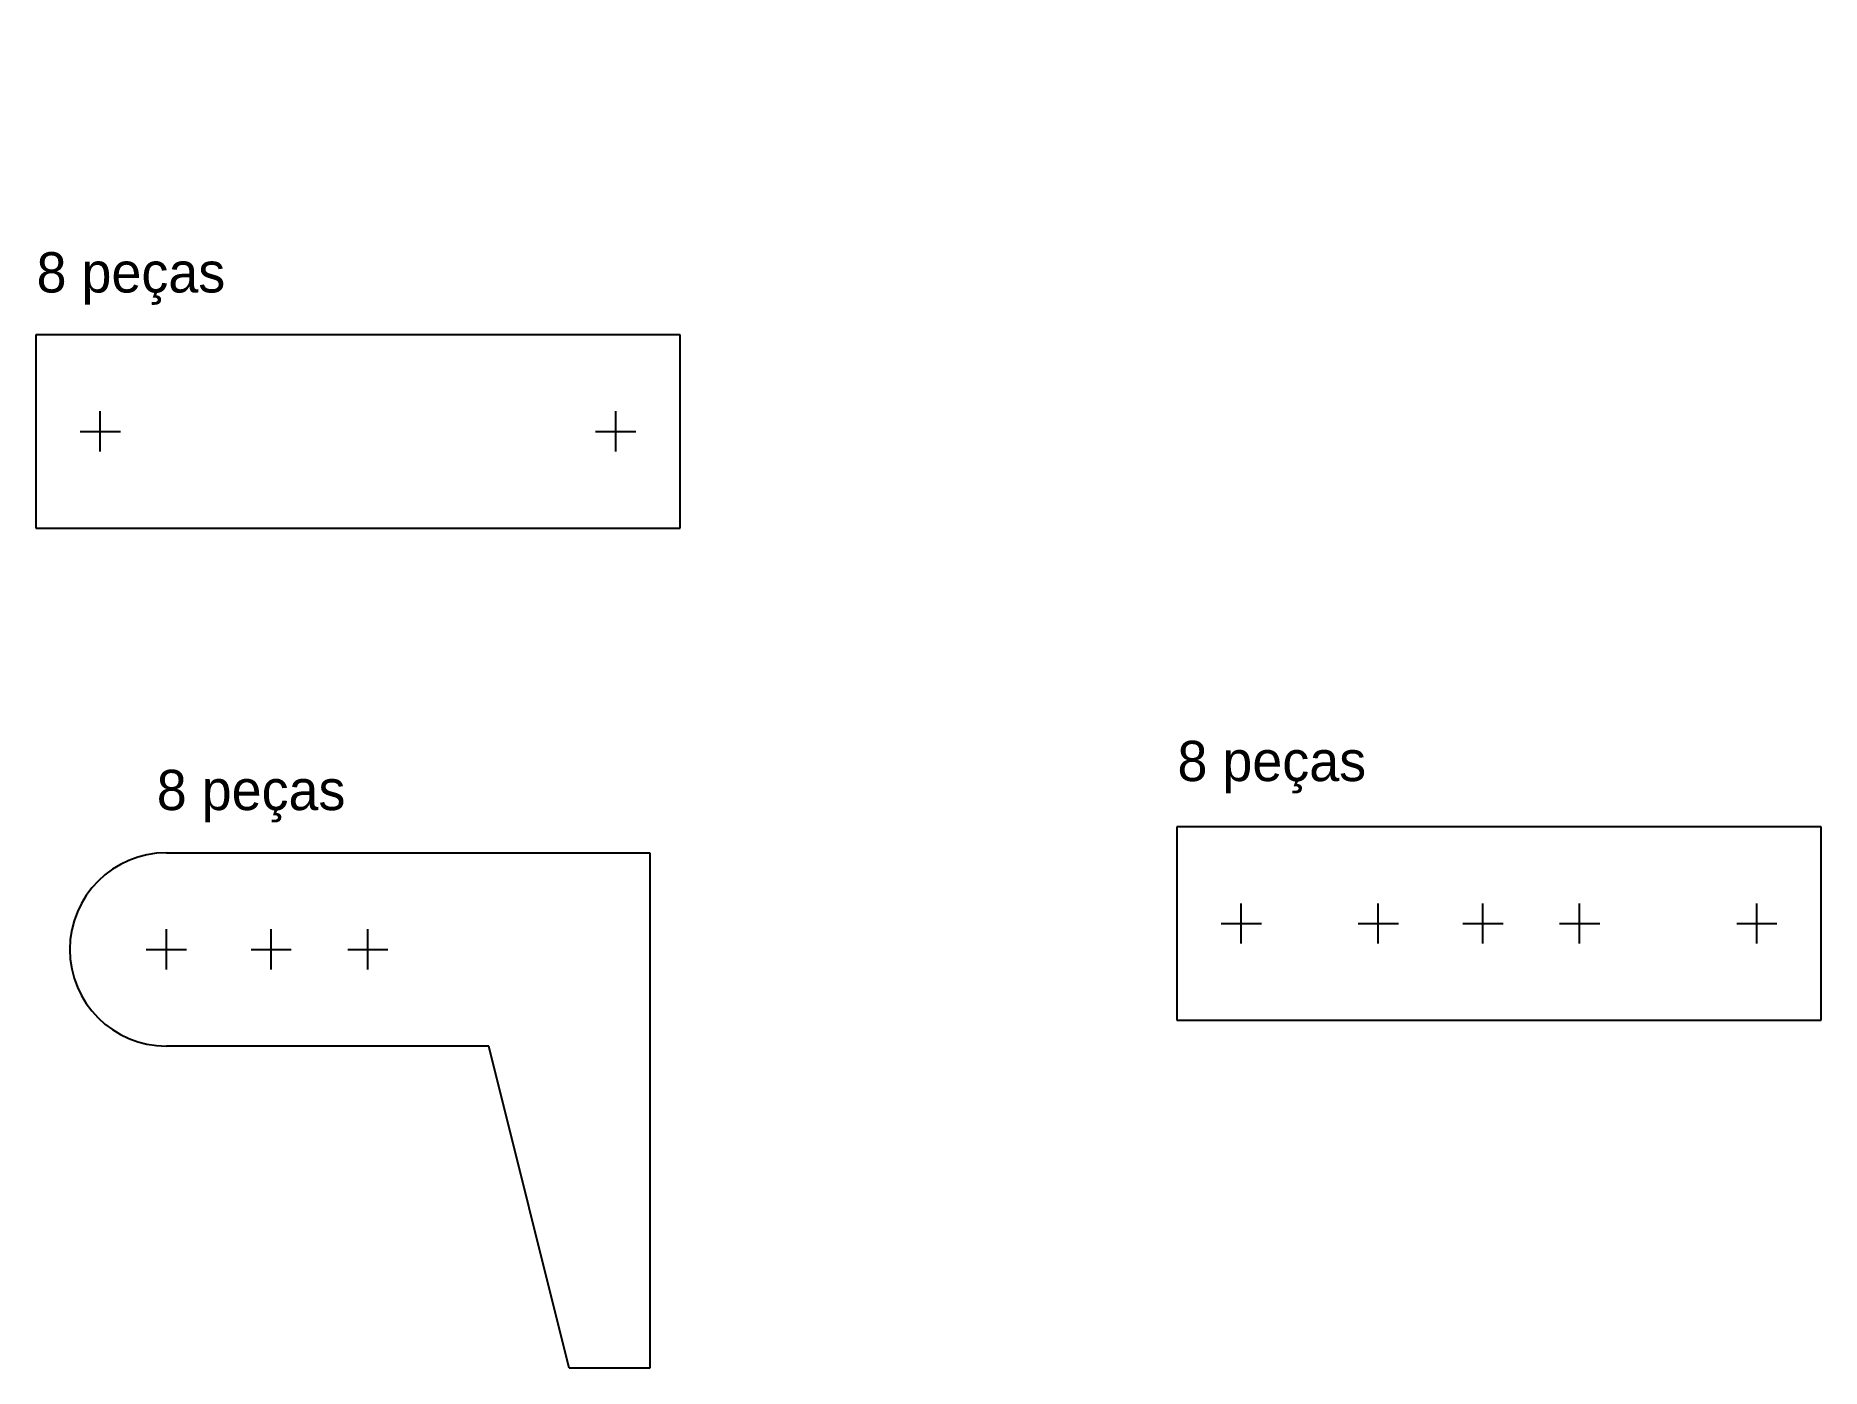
# Model space of a CAD drawing. Header units: millimetres. Extents: x -27 to 84, y 12 to 95.
import ezdxf

# ---------------------------------------------------------------- set-up
doc = ezdxf.new("R2010")
doc.units = ezdxf.units.MM

msp = doc.modelspace()

# ---------------------------------------------------------------- linework, layer by layer
for p, q in [((13.08, 75.95), (-26.92, 75.95)), ((-26.92, 75.95), (-26.92, 63.95)), ((13.08, 63.95), (13.08, 75.95)), ((-22.92, 68.7), (-22.92, 71.2)), ((9.08, 68.7), (9.08, 71.2)), ((-24.17, 69.95), (-21.67, 69.95)), ((7.83, 69.95), (10.33, 69.95)), ((-26.92, 63.95), (13.08, 63.95)), ((83.9, 45.4), (43.9, 45.4)), ((43.9, 45.4), (43.9, 33.4)), ((83.9, 33.4), (83.9, 45.4)), ((-18.81, 43.79), (11.19, 43.79)), ((11.19, 43.79), (11.19, 11.79)), ((47.9, 38.15), (47.9, 40.65)), ((56.4, 38.15), (56.4, 40.65)), ((62.9, 38.15), (62.9, 40.65)), ((68.9, 38.15), (68.9, 40.65)), ((79.9, 38.15), (79.9, 40.65)), ((-18.81, 36.54), (-18.81, 39.04)), ((-12.31, 36.54), (-12.31, 39.04)), ((-6.31, 36.54), (-6.31, 39.04)), ((46.65, 39.4), (49.15, 39.4)), ((55.15, 39.4), (57.65, 39.4)), ((61.65, 39.4), (64.15, 39.4)), ((67.65, 39.4), (70.15, 39.4)), ((78.65, 39.4), (81.15, 39.4)), ((-20.06, 37.79), (-17.56, 37.79)), ((-13.56, 37.79), (-11.06, 37.79)), ((-7.56, 37.79), (-5.06, 37.79)), ((43.9, 33.4), (83.9, 33.4)), ((1.19, 31.79), (-18.81, 31.79)), ((6.19, 11.79), (1.19, 31.79)), ((11.19, 11.79), (6.19, 11.79))]:
    msp.add_line(p, q)
for centre in [(2.23, 94.51), (-22.92, 69.95), (-22.92, 69.95)]:
    msp.add_circle(centre, 0)
msp.add_arc((-18.81, 37.79), 6, 90, 270)

# ---------------------------------------------------------------- texts
for p in [(-26.87, 78.57), (43.94, 48.24), (-19.41, 46.44)]:
    msp.add_text('8 peças', height=2.5).set_placement(p)

doc.saveas('drawing.dxf')
